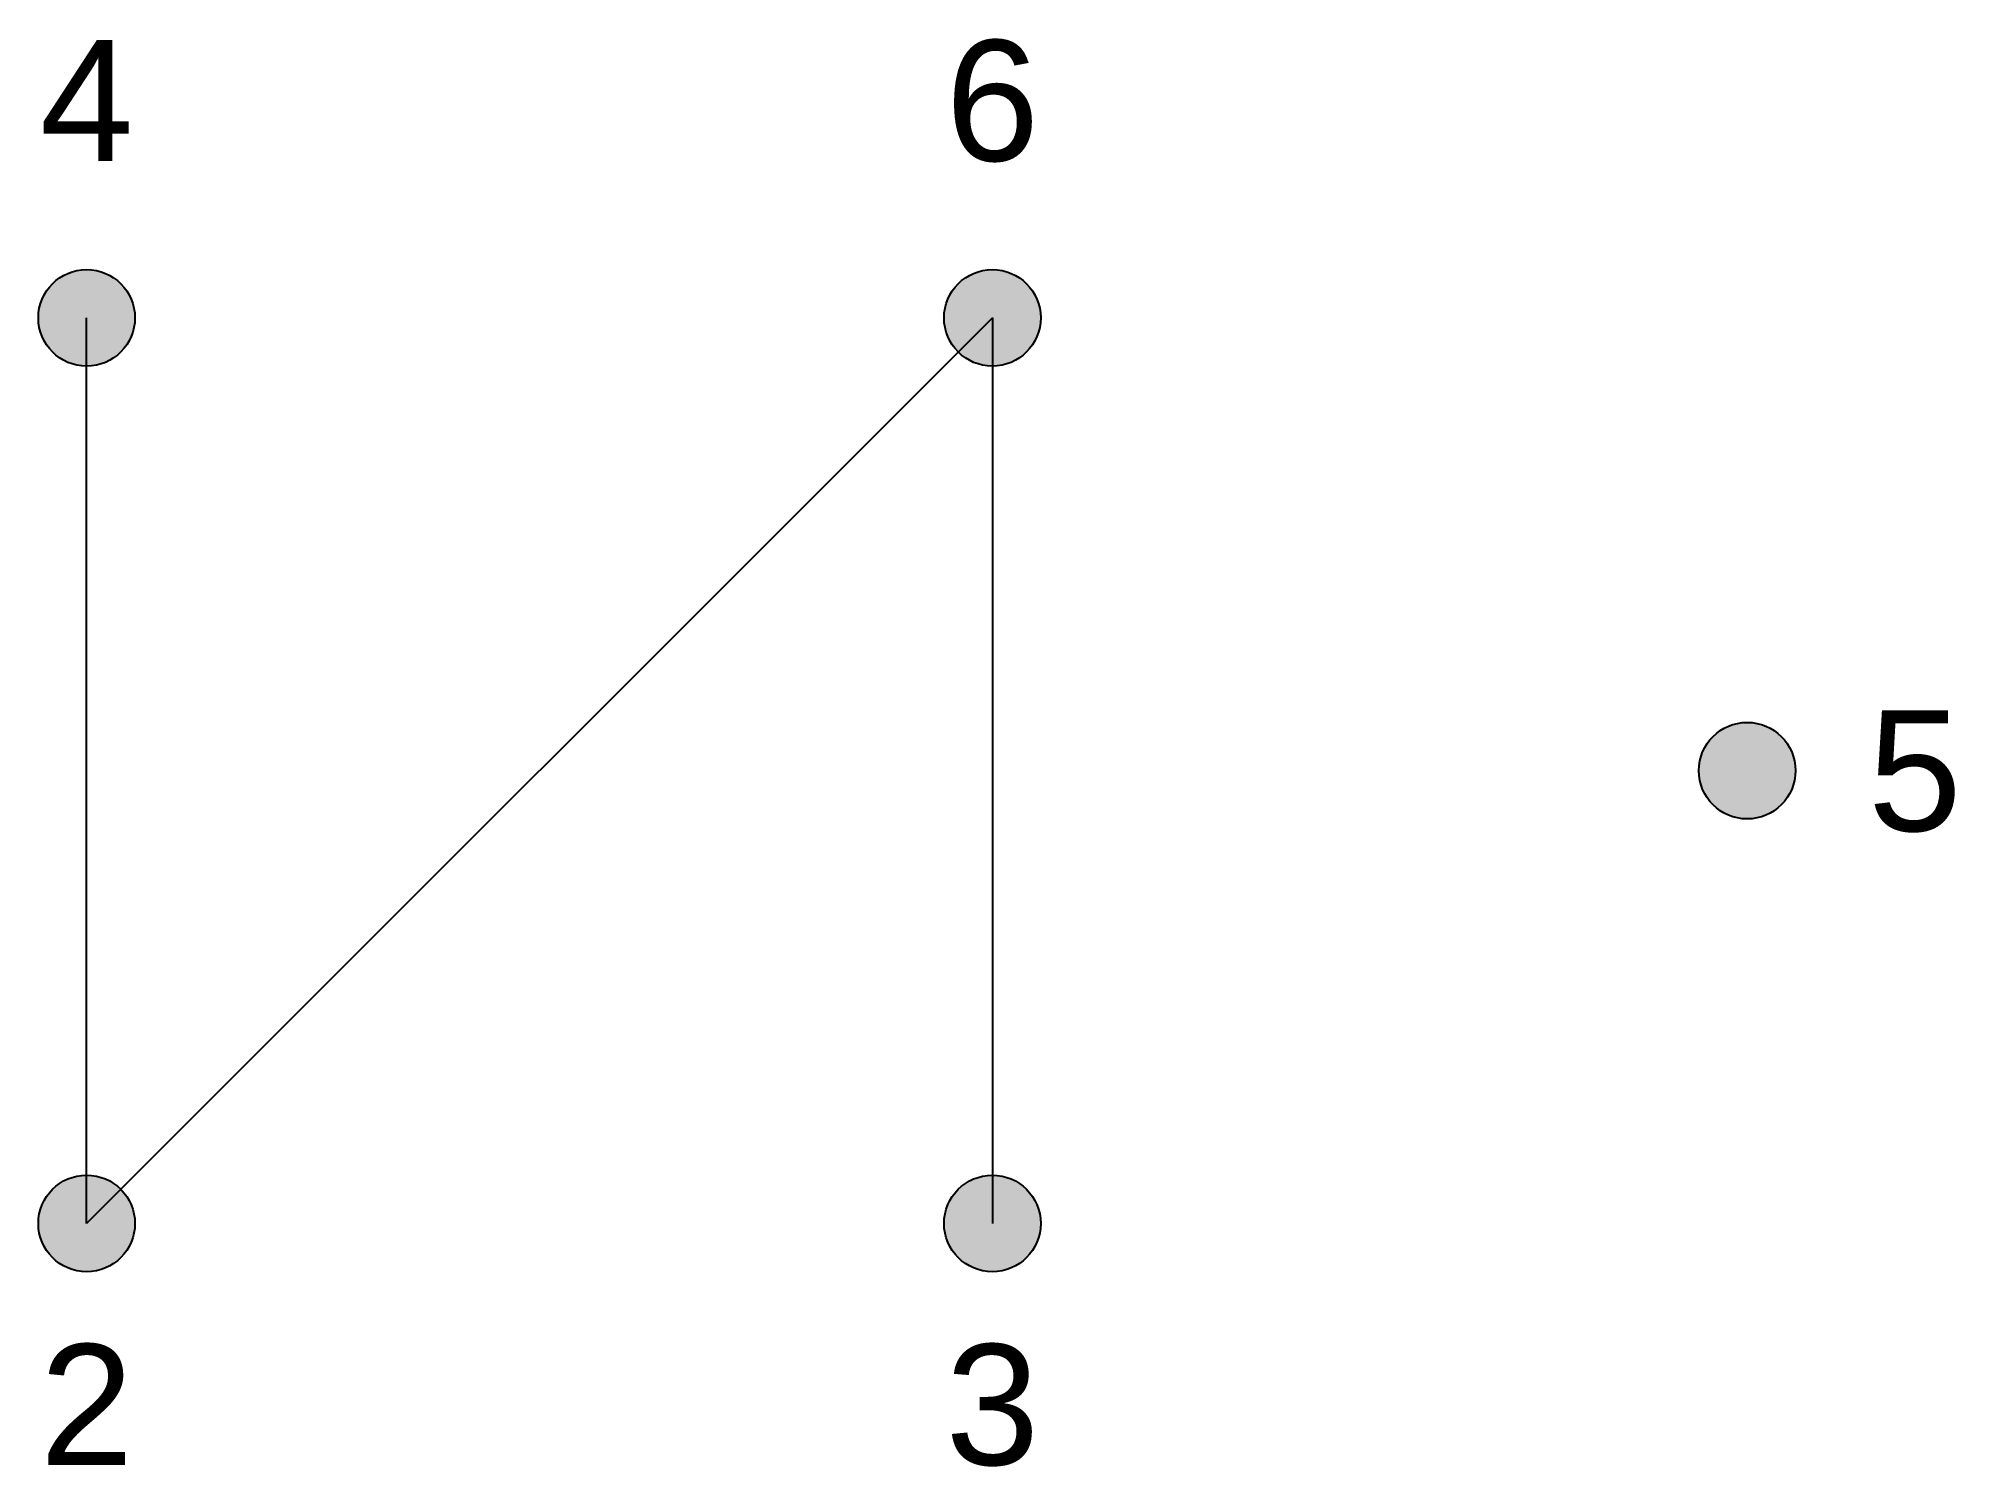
# Model space of a CAD drawing. Header units: inches. Extents: x 492 to 809, y 210 to 446.
import ezdxf
from ezdxf.enums import TextEntityAlignment as Align

# ---------------------------------------------------------------- set-up
doc = ezdxf.new("R2010")
doc.units = ezdxf.units.IN
doc.header["$MEASUREMENT"] = 0
doc.styles.get("Standard").update_dxf_attribs({"font": 'arial.ttf'})

msp = doc.modelspace()

# ---------------------------------------------------------------- hatches: boundary and pattern name
h = msp.add_hatch(color=255)
edge = h.paths.add_edge_path()
edge.add_arc((500, 400), 8, 0, 360)
h = msp.add_hatch(color=255)
edge = h.paths.add_edge_path()
edge.add_arc((650, 400), 8, 0, 360)
h = msp.add_hatch(color=255)
edge = h.paths.add_edge_path()
edge.add_arc((775, 325), 8, 0, 360)
h = msp.add_hatch(color=255)
edge = h.paths.add_edge_path()
edge.add_arc((500, 250), 8, 0, 360)
h = msp.add_hatch(color=255)
edge = h.paths.add_edge_path()
edge.add_arc((650, 250), 8, 0, 360)

# ---------------------------------------------------------------- linework, layer by layer
for p, q in [((500, 250), (500, 400)), ((650, 400), (500, 250)), ((650, 400), (650, 250))]:
    msp.add_line(p, q)
for centre in [(500, 400), (650, 400), (775, 325), (500, 250), (650, 250)]:
    msp.add_circle(centre, 8)

# ---------------------------------------------------------------- texts
for s, p in [('4', (500, 420)), ('6', (650, 420))]:
    msp.add_text(s, height=20).set_placement(p, align=Align.BOTTOM_CENTER)
msp.add_text('5', height=20).set_placement((795, 325), align=Align.MIDDLE_LEFT)
for s, p in [('2', (500, 230)), ('3', (650, 230))]:
    msp.add_text(s, height=20).set_placement(p, align=Align.TOP_CENTER)

doc.saveas('drawing.dxf')
